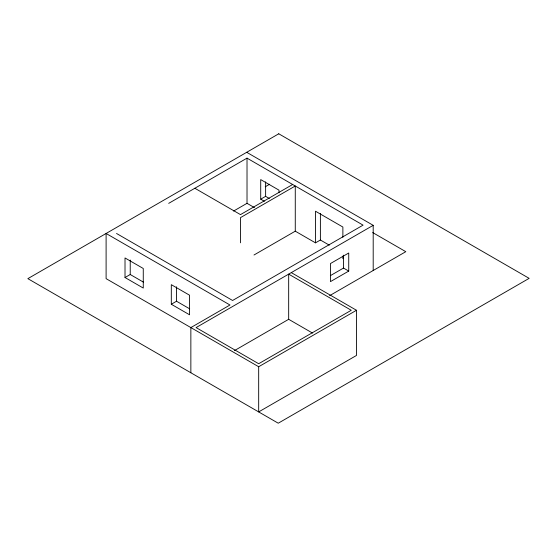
<?xml version="1.0" encoding="UTF-8"?>
<svg xmlns="http://www.w3.org/2000/svg" width="557" height="557" viewBox="0 0 557 557"><rect width="100%" height="100%" fill="white"/><g stroke="black" fill="none" stroke-linecap="round" stroke-linejoin="round"><path stroke-width="0.84" d="M168.701 203.354L247.016 158.139L363.073 225.146L232.596 300.481L116.531 233.474M265.229 186.776L269.679 184.214M233.599 211.061L247.016 203.319L254.5 207.636M125.012 277.518L143.267 288.06L143.267 268.488L125.012 257.947L125.012 277.518L130.227 274.51L143.372 282.1M278.966 192.694L278.966 190.139L260.711 179.598L260.711 199.176L265.619 196.343L269.268 198.452M292.662 184.492L240.492 214.612L194.846 188.259M253.999 255.002L295.273 231.176L315.485 242.852L320.393 240.018L329.271 245.143M171.312 304.254L189.568 314.796L189.568 295.217L171.312 284.676L171.312 304.254L176.527 301.24L189.672 308.829M373.197 270.5L373.197 225.327L196.078 327.586L258.678 363.728L351.272 310.27L288.672 274.128L288.672 319.3L234.469 350.597M330.364 275.652L343.509 268.063L348.731 271.078L348.731 253.003L330.468 263.545L330.468 281.619L348.731 271.078M329.612 295.67L405.802 251.68L372.675 232.554M258.678 366.736L356.487 310.27L356.487 355.443L258.678 411.915L258.678 366.736L106.102 278.653L106.102 233.474L229.985 304.999L190.856 327.586L190.856 372.765M246.702 152.298L373.197 225.327M260.711 199.176L264.359 201.286M291.283 272.617L356.487 310.27M288.672 319.3L312.519 333.072M343.509 255.155L343.509 268.063M342.875 237.296L342.875 227.033L315.485 211.221L315.485 242.852M342.875 256.095L342.875 258.664M320.393 213.519L320.393 240.018M295.273 231.176L295.273 185.996L240.492 217.627L240.492 242.817M265.619 181.874L265.619 196.343M247.016 158.139L247.016 203.319M176.527 286.771L176.527 301.24M130.227 260.042L130.227 274.51M278.758 133.791L27.85 278.653L278.242 423.209L529.15 278.347L278.758 133.791"/></g></svg>
